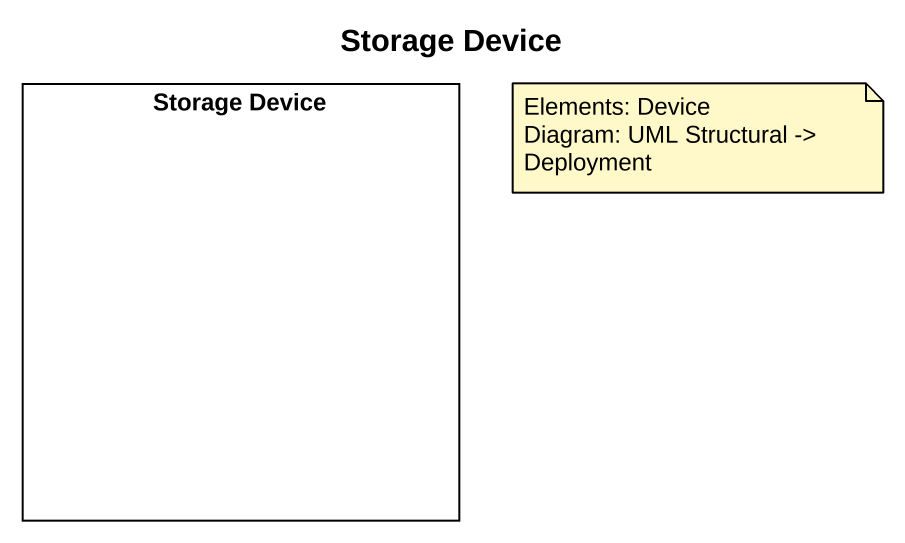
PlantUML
@startuml
title Storage Device
rectangle "Storage Device" as Storage_Device #FFFFFF
note as N1
  Elements: Device
  Diagram: UML Structural -> Deployment
end note
@enduml
